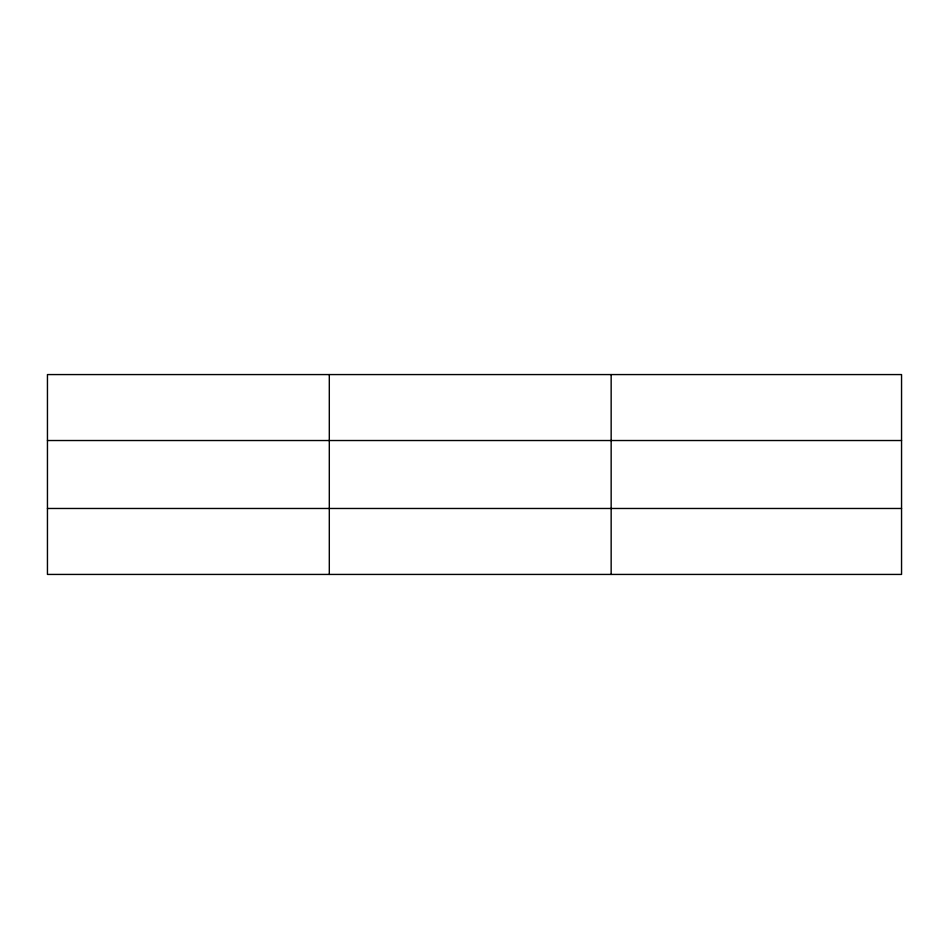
<?xml version="1.0" encoding="UTF-8"?>
<svg xmlns="http://www.w3.org/2000/svg" width="949" height="949" viewBox="0 0 949 949"><rect width="100%" height="100%" fill="white"/><g stroke="black" fill="none" stroke-linecap="round" stroke-linejoin="round"><path stroke-width="1.42" d="M329.303 574.43L329.303 374.57M611.156 574.43L611.156 374.57M901.55 440.526L901.55 374.57L47.45 374.57L47.45 574.43L901.55 574.43L901.55 440.526L47.45 440.526M47.45 508.474L901.55 508.474"/></g></svg>
